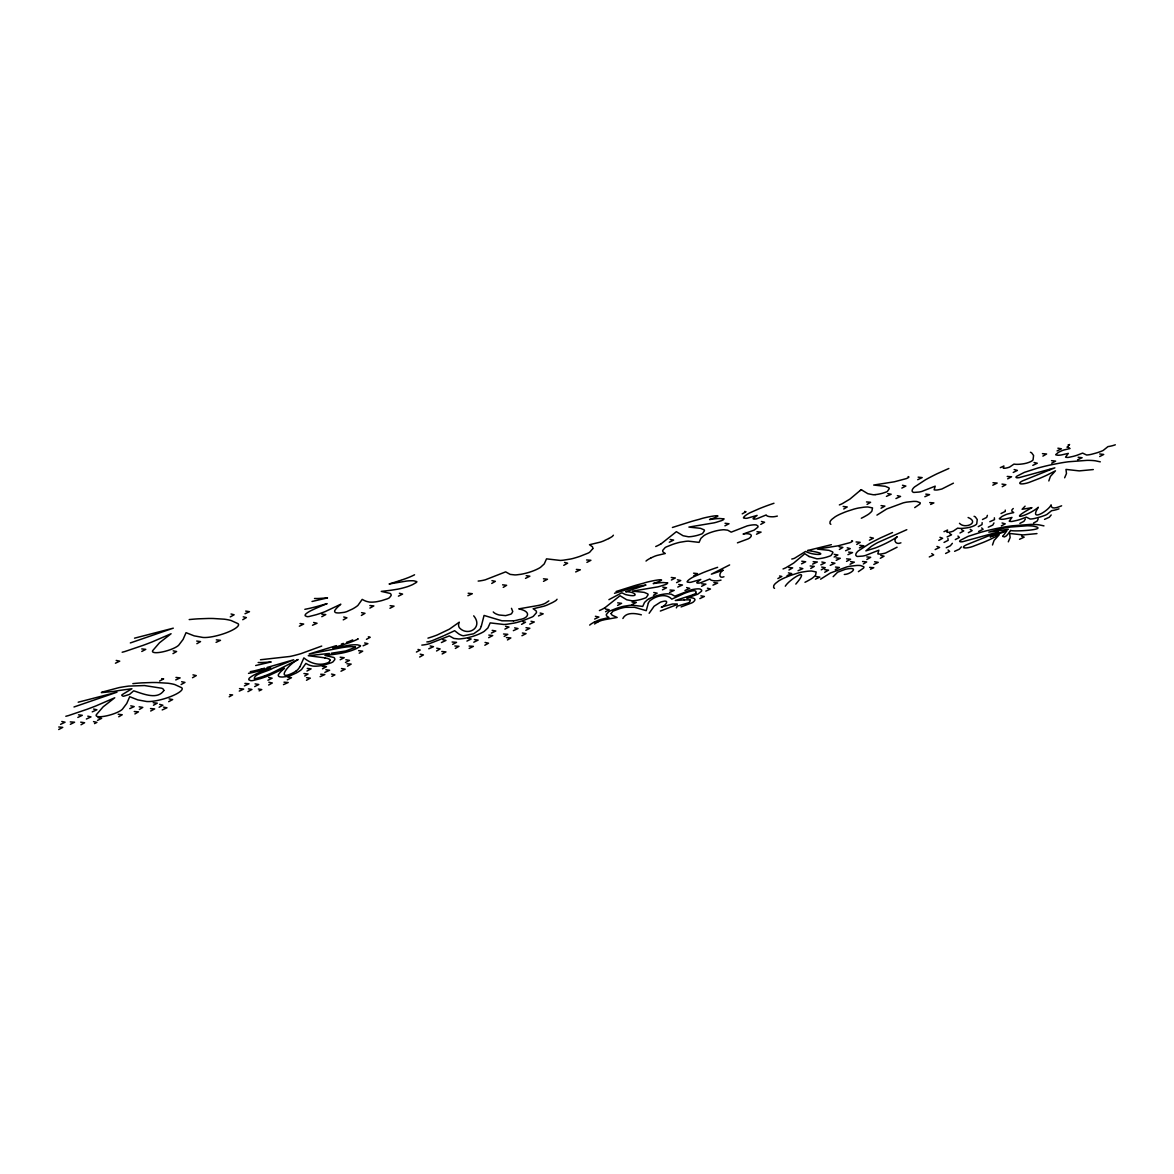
<?xml version="1.0" encoding="UTF-8"?>
<svg xmlns="http://www.w3.org/2000/svg" width="1174" height="1174" viewBox="0 0 1174 1174"><rect width="100%" height="100%" fill="white"/><g stroke="black" fill="none" stroke-linecap="round" stroke-linejoin="round"><path stroke-width="1.5" d="M1005.267 510.103L1005.252 511.438L1001.011 513.537M611.228 613.444L612.96 611.155L619.945 608.543A10.595 2.524 -16.4 0 1 624.817 607.398L624.994 607.413A21.88 5.224 -16.4 0 1 625.669 607.31L634.547 607.296L646.243 610.671L648.327 603.098M982.139 522.665L982.036 524.602L978.25 526.656M592.782 548.654L589.686 552.235A11.373 2.715 -16.4 0 1 588.071 553.13L579.956 556.344A33.826 8.071 -16.4 0 1 576.17 557.562L573.44 558.354A14.514 3.463 -16.4 0 1 570.755 559L563.447 560.174A28.249 6.736 -16.4 0 1 560.336 560.438L546.526 558.853L544.222 563.946L540.568 567.291A18.373 4.388 -16.4 0 1 538.602 568.465L537.897 568.832A16.627 3.962 -16.4 0 1 520.874 574.306L516.824 574.82A23.862 5.694 -16.4 0 1 514.946 574.922L510.191 574.394L505.656 571.87L485.346 579.795A11.755 2.803 -16.4 0 1 482.25 580.499L480.504 580.792A17.375 4.138 -16.4 0 1 478.156 581.071M820.597 579.178L830.429 572.985L846.85 566.925A14.616 3.493 -16.4 0 1 850.387 566.162L857.02 565.442A26.444 6.31 -16.4 0 1 860.601 565.56L863.829 566.793A14.22 3.39 -16.4 0 1 863.462 568.157L858.37 571.665M876.934 515.122L886.766 508.944L903.188 502.883A14.616 3.493 -16.4 0 1 906.724 502.12L913.357 501.401A26.444 6.31 -16.4 0 1 916.938 501.518L920.167 502.751A14.22 3.39 -16.4 0 1 919.8 504.116L914.707 507.623M481.296 626.256L484.055 615.44L501.988 620.811L513.522 620.841M987.393 515.357L986.688 517.426L982.491 519.51M622.88 618.493C626.182 611.859 635.442 613.283 641.356 614.824M1038.183 518.835L1037.229 521.007L1033.531 523.061M649.149 613.268L654.123 606.239L660.419 602.189A4.27 1.013 -16.4 0 1 662.958 601.44C670.251 599.371 665.174 606.239 661.27 607.149L672.364 604.023L677.207 603.979A6.839 1.629 -16.4 0 1 677.163 604.551L660.331 611.052M993.967 522.944L992.808 525.072L988.273 527.199M833.144 576.683L837.634 572.208L845.207 569.346A9.04 2.157 -16.4 0 1 848.553 568.73C859.148 567.203 850.196 574.468 844.297 574.453M299.854 666.949L303.89 657.895C310.802 663.765 320.414 666.289 328.823 662.327M1064.642 477.789L1066.476 473.518L1065.977 469.409L1079.258 470.891L1093.302 469.556M1025.372 519.04L1023.904 521.344L1019.868 523.384M676.356 607.883L677.207 606.195L688.874 602.688M737.433 542.843L747.911 538.954A6.736 1.614 -16.4 0 0 749.716 537.927C754.941 533.7 746.048 533.113 743.083 534.067L754.075 530.149L757.788 527.258A20.501 4.887 -16.4 0 0 757.934 526.011L756.379 524.983A12.312 2.935 -16.4 0 0 752.813 524.91L752.24 524.969A13.868 3.302 -16.4 0 0 750.318 525.233L749.599 525.365A9.245 2.201 -16.4 0 0 747.178 525.908L731.197 532.145L727.631 530.164L723.903 529.738A18.755 4.476 -16.4 0 0 722.421 529.826L720.337 530.061A13.193 3.14 -16.4 0 0 705.794 534.522A14.367 3.434 -16.4 0 0 703.754 535.74L700.878 538.367L699.073 542.373L688.213 541.126A22.218 5.298 -16.4 0 0 685.763 541.331L680.025 542.256A11.417 2.73 -16.4 0 0 677.912 542.77L675.769 543.386A26.591 6.34 -16.4 0 0 672.79 544.34L666.406 546.879A8.937 2.128 -16.4 0 0 665.144 547.583L662.708 550.401A33.268 7.939 -16.4 0 0 663.193 552.103L665.276 553.497L656.824 555.507A10.977 2.612 -16.4 0 0 654.182 556.461L650.734 558.032M1008.305 541.83L1010.139 537.56L1009.64 533.466L1022.921 534.933L1036.965 533.598M681.067 606.929L691.574 602.996A6.736 1.614 -16.4 0 0 693.379 601.968C698.603 597.742 689.71 597.155 686.746 598.109L697.738 594.191L701.45 591.3A20.501 4.887 -16.4 0 0 701.597 590.052L700.042 589.025A12.312 2.935 -16.4 0 0 696.476 588.952L695.903 589.01A13.868 3.302 -16.4 0 0 693.981 589.275L693.262 589.407A9.245 2.201 -16.4 0 0 690.84 589.95L674.859 596.187L671.293 594.205L667.566 593.78A18.755 4.476 -16.4 0 0 666.084 593.868L664 594.103A13.193 3.14 -16.4 0 0 649.457 598.579M795.811 584.094C811.953 565.237 789.266 579.413 785.303 586.193M952.378 543.327L950.368 545.749L946.229 547.788M1051.2 514.975L1049.307 517.235L1044.522 519.378M961.345 546.893L959.319 549.197L954.609 551.31M548.845 600.883L545.616 603.084A8.746 2.084 -16.4 0 1 543.606 604.008L542.872 604.272A6.34 1.512 -16.4 0 1 540.935 604.859L539.38 605.226A19.415 4.637 -16.4 0 1 536.357 605.813L518.776 608.866C532.145 611.566 528.608 618.551 519.025 619.623A10.625 2.539 -16.4 0 1 513.478 620.87M557.063 599.254L556.006 600.457A27.017 6.442 -16.4 0 1 552.396 602.585L547.275 604.977A13.956 3.331 -16.4 0 1 543.914 606.195L533.172 608.763L536.004 610.759A41.75 9.964 -16.4 0 1 536.445 612.696L533.348 616.277A11.373 2.715 -16.4 0 1 531.734 617.172L523.619 620.4A33.826 8.071 -16.4 0 1 519.833 621.604L517.103 622.396A14.514 3.463 -16.4 0 1 514.417 623.042L507.109 624.216A28.249 6.736 -16.4 0 1 503.998 624.495L490.189 622.895L487.885 627.987L484.231 631.348A18.373 4.388 -16.4 0 1 482.265 632.507L481.56 632.874A16.627 3.962 -16.4 0 1 464.537 638.348L460.487 638.861A23.862 5.694 -16.4 0 1 458.608 638.979L453.854 638.436L449.319 635.912L429.009 643.836A11.755 2.803 -16.4 0 1 425.913 644.541L424.166 644.834A17.375 4.138 -16.4 0 1 421.818 645.113M613.4 535.212L612.344 536.415A27.017 6.442 -16.4 0 1 608.734 538.543M329.263 662.004L329.909 660.346M646.023 561.055L646.698 560.468A20.207 4.813 -16.4 0 1 650.763 558.032M589.686 625.096L590.361 624.524A20.207 4.813 -16.4 0 1 594.426 622.073M689.255 602.409L690.121 601.044A18.314 4.373 -16.4 0 0 690.268 600.662M1069.587 444.476L1068.369 445.724A22.511 5.371 -16.4 0 0 1068.707 447.617L1070.028 448.527L1063.923 449.98A7.939 1.893 -16.4 0 0 1062 450.669L1059.506 451.814A17.977 4.285 -16.4 0 0 1058.317 452.445L1055.734 454.573A5.606 1.335 -16.4 0 0 1055.837 454.866L1057.877 455.263A12.136 2.891 -16.4 0 0 1059.564 455.174A10.889 2.597 -16.4 0 0 1061.648 454.896L1068.311 453.384L1065.566 457.097A6.648 1.585 -16.4 0 0 1066.124 457.332L1067.606 457.449A5.459 1.306 -16.4 0 0 1068.78 457.332L1073.359 456.334A14.205 3.39 -16.4 0 0 1077.072 455.233L1082.633 453.105L1086.493 454.969A7.235 1.732 -16.4 0 0 1087.755 454.925L1088.181 454.881A10.463 2.495 -16.4 0 0 1091.438 454.309L1095.958 453.091A30.773 7.338 -16.4 0 0 1097.998 452.46L1100.977 451.403A9.465 2.26 -16.4 0 0 1103.222 450.42L1107.963 446.604A9.48 2.26 -16.4 0 0 1115.315 444.799M355.443 647.329L345.743 650.968L331.244 653.243M695.668 593.501C698.853 587.264 683.752 593.354 680.832 595.013A68.562 16.348 -16.4 0 0 679.658 595.541L671.822 599.151C665.878 592.826 655.386 596.025 649.56 601.073A53.931 12.87 -16.4 0 0 648.356 603.084M594.587 623.996L594.969 623.702A13.384 3.199 -16.4 0 1 596.187 622.924L597.801 622.044M695.742 593.442L695.815 593.369A5.43 1.291 -16.4 0 1 692.909 594.719M1013.25 508.518L1012.032 509.765A22.511 5.371 -16.4 0 0 1012.37 511.659L1013.69 512.568L1007.586 514.021A7.939 1.893 -16.4 0 0 1005.663 514.711L1003.168 515.856A17.977 4.285 -16.4 0 0 1001.98 516.501L999.426 518.512A5.606 1.335 -16.4 0 0 999.5 518.908L1001.539 519.304A12.136 2.891 -16.4 0 0 1003.227 519.216A10.889 2.597 -16.4 0 0 1005.311 518.937L1011.973 517.441L1009.229 521.139A6.648 1.585 -16.4 0 0 1009.787 521.388L1011.269 521.491A5.459 1.306 -16.4 0 0 1012.443 521.373L1017.022 520.375A14.205 3.39 -16.4 0 0 1020.734 519.275L1026.296 517.147L1030.156 519.025A7.235 1.732 -16.4 0 0 1031.418 518.967L1031.843 518.923A10.463 2.495 -16.4 0 0 1035.101 518.35L1039.621 517.132A30.773 7.338 -16.4 0 0 1041.661 516.501L1044.64 515.459A9.465 2.26 -16.4 0 0 1046.885 514.461L1051.625 510.661A9.48 2.26 -16.4 0 0 1058.977 508.841M295.907 671.102L295.041 671.689A23.377 5.577 -16.4 0 1 294.028 672.335C275.582 682.182 286.735 665.262 298.123 659.509L275.23 671.249A37.509 8.952 -16.4 0 1 264.649 675.901M1025.093 506.155L1022.099 509.281L1031.961 507.682C1005.105 522.239 1028.644 515.768 1038.3 507.256C1028.248 523.046 1048.896 510.631 1051.097 504.835C1050.803 510.617 1058.801 506.874 1061.619 505.803M139.339 709.492L142.773 707.408L139.134 706.807M304.712 676.019L308.058 673.993L303.949 673.524M503.235 587.367L506.625 585.312L502.604 584.828M661.256 543.709L676.371 531.69L683.077 535.74L688.434 536.782A14.91 3.551 -16.4 0 0 689.71 536.723A13.677 3.258 -16.4 0 0 697.943 535.212L701.421 534.053A4.358 1.042 -16.4 0 0 702.566 533.495L704.444 530.751A37.509 8.952 -16.4 0 0 704.151 529.87L700.511 528.329L688.903 527.082L714.071 522.841A20.134 4.799 -16.4 0 0 716.433 522.239L721.408 520.669A5.973 1.423 -16.4 0 0 722.582 520.155A6.692 1.6 -16.4 0 0 723.272 519.803L724.094 518.879L719.603 518.512A40.386 9.627 -16.4 0 0 715.392 518.776L709.551 519.554C730.976 512.363 704.958 517.132 699.983 519.128A93.26 22.247 -16.4 0 0 691.369 521.476L672.409 527.478M604.918 607.75L620.033 595.732L626.74 599.782L632.096 600.824A14.91 3.551 -16.4 0 0 633.373 600.765A13.677 3.258 -16.4 0 0 641.606 599.254L645.084 598.094A4.358 1.042 -16.4 0 0 646.228 597.537L648.107 594.792A37.509 8.952 -16.4 0 0 647.813 593.912L644.174 592.371L632.566 591.124L657.734 586.897A20.134 4.799 -16.4 0 0 660.096 586.281L665.071 584.711A5.973 1.423 -16.4 0 0 666.245 584.212A6.692 1.6 -16.4 0 0 666.935 583.845L667.757 582.92L663.266 582.553A40.386 9.627 -16.4 0 0 659.054 582.818L653.214 583.595C674.683 576.346 648.62 581.189 643.646 583.17A93.26 22.247 -16.4 0 0 635.031 585.518L616.071 591.52M863.33 563.975L866.661 561.95L862.552 561.48M856.756 544.428L860.204 542.344L856.081 541.948M507.447 639.962L510.837 637.937L506.42 637.585M867.072 504.409L870.594 502.311L866.515 501.929M810.735 568.465L814.257 566.367L810.177 565.971M134.893 713.953L138.459 711.84L134.262 711.517M455.351 648.43L458.961 646.302L454.808 645.979M242.739 619.725L246.364 617.583L243.238 616.834M118.735 716.786L122.228 714.746L118.178 714.247M504.189 636.44L507.784 634.327L503.543 634.004M843.739 509.002L847.232 506.948L843.181 506.464M839.366 549.476L842.859 547.422L839.161 546.791M172.974 653.625L176.599 651.511L173.194 650.836M361.357 615.455L364.982 613.327L361.563 612.652M359.215 653.199L362.693 651.174L358.613 650.675M491.73 583.449L495.355 581.335L491.95 580.66M783.029 568.964A13.853 3.302 -16.4 0 0 785.89 567.746L793.639 563.094L804.821 553.717L809.106 556.535M347.548 666.186L351.158 664.102L346.873 663.765M436.552 650.983L440.133 648.914L436.743 648.18M693.775 575.744L697.473 573.602L693.57 573.176M788.943 570.021L792.655 567.878L788.752 567.453M1042.894 456.114L1046.592 453.986L1042.439 453.648M605.549 611.757L609.115 609.702L605.476 609.042M653.448 595.306L657.147 593.178L653.771 592.503M196.865 643.69L200.519 641.606L196.718 641.048M81.006 724.769L84.601 722.729L80.698 722.157M1002.244 486.726L1005.854 484.671L1001.994 484.099M192.521 677.721L196.263 675.608L192.991 674.859M343.248 619.872L346.917 617.817L343.733 616.981M419.661 657.029L423.418 654.916L420.189 654.167M834.142 557.063L837.898 554.935L834.2 554.377M866.852 559.484L870.682 557.312L866.794 556.902M880.309 558.296L884.051 556.197L880.779 555.434M229.194 696.798L232.599 694.905L229.766 694.656M268.626 685.029L272.309 682.975L268.831 682.241M484.833 645.245L488.516 643.191L485.053 642.457M938.804 540.407L942.619 538.279L939.934 537.31M230.251 616.922L234.11 614.78L231.029 613.987M181.104 684.545L184.964 682.417L181.632 681.727M414.554 574.776L414.099 575.025A25.212 6.017 -16.4 0 1 403.871 579.237L402.374 579.765M358.217 638.817L357.512 639.199M563.755 565.34L567.629 563.197L564.547 562.419M760.767 524.382L764.582 522.269L761.442 521.461M306.473 680.274L310.318 678.146L306.517 677.647M881.043 508.239L884.888 506.111L881.072 505.612M824.706 572.281L828.551 570.153L824.735 569.654M369.898 608.088L373.831 605.931L369.869 605.535M442.158 653.977L445.944 651.893L441.776 651.482M742.232 513.845L746.004 511.776L744.595 511.424M959.98 532.981L963.781 530.912L961.521 529.723M153.456 705.236L157.257 703.167L153.163 702.712M968.345 532.717L972.145 530.633L970.223 529.342M159.121 707.262L162.878 705.222L159.649 704.356M247.934 691.633L251.926 689.476L248.448 688.874M366.449 639.331L370.206 637.291L368.328 636.792M416.418 652.069L420.175 650.029L418.003 649.442M521.564 624.348L525.512 622.235L522.988 621.736M150.683 711.018L154.675 708.905L150.492 708.553M322.483 668.828L326.489 666.7L322.307 666.362M777.878 578.562L781.825 576.463L779.536 575.979M58.7 729.524L62.75 727.381L58.759 726.985M846.527 561.392L850.578 559.25L846.586 558.853M159.591 681.037L163.656 678.895L161.674 678.645M168.674 701.67L172.651 699.572L169.129 698.897M586.912 562.39L590.904 560.292L586.589 559.969M452.636 644.409L456.539 642.354L452.122 642.017M821.242 569.83L825.234 567.717L821.712 567.057M1007.659 478.845L1011.577 476.776L1007.204 476.439M955.298 539.6L959.393 537.443L957.955 536.063M1001.334 525.893L1005.238 523.839L1002.068 522.973M141.775 651.467L145.767 649.369L141.761 648.914M321.793 616.688L325.785 614.589L321.779 614.134M306.957 671.029L311.095 668.857L307.236 668.432M608.748 538.543L603.612 540.935A13.956 3.331 -16.4 0 1 600.252 542.139L589.509 544.721L592.342 546.717A41.75 9.964 -16.4 0 1 592.782 548.64M543.489 581.35L547.48 579.252L543.459 578.797M835.272 569.654L839.395 567.497L835.506 567.057M1051.684 463.187L1055.617 461.118L1051.537 460.648M389.959 608.279L394.038 606.151L390.12 605.681M488.663 637.687L492.713 635.574L488.824 635.075M617.583 605.432L621.604 603.333L617.685 602.834M1099.7 456.539L1103.707 454.455L1099.7 453.971M345.464 662.474L349.5 660.39L345.86 659.744M671.396 580.015L675.358 577.975L671.264 577.476M525.835 630.321L529.841 628.266L526.011 627.679M340.167 659.759L344.202 657.704L340.167 657.205M724.916 525.835L729.01 523.751L725.033 523.266M1066.931 447.162L1068.149 446.546M945.598 553.482L949.634 551.413L948.064 549.975M254.685 686.599L258.779 684.515L255.096 683.899M521.946 635.721L526.055 633.637L522.386 633.006M662.459 589.847L666.553 587.778L662.855 587.147M944.028 542.417L948.137 540.333L947.932 538.499M94.522 723.595L96.899 722.392L93.509 721.599M331.86 676.385L334.883 674.859L331.508 674.052M594.396 622.073L597.845 620.503A10.977 2.612 -16.4 0 1 600.486 619.549L608.939 617.539L606.855 616.145A33.268 7.939 -16.4 0 1 606.356 614.442L608.807 611.625A8.937 2.128 -16.4 0 1 610.069 610.92L616.453 608.381A26.591 6.34 -16.4 0 1 619.432 607.428L621.574 606.811A11.417 2.73 -16.4 0 1 623.688 606.298L629.425 605.373A22.218 5.298 -16.4 0 1 631.876 605.168L642.736 606.415L644.541 602.423L647.417 599.782A14.367 3.434 -16.4 0 1 649.516 598.579M901.823 488.091L905.858 486.051L902.483 485.258M869.376 540.201L873.412 538.162L870.037 537.354M97.486 720.41L101.639 718.327L98.044 717.681M287.307 679.834L291.475 677.736L287.879 677.09M836.181 560.35L840.291 558.281L836.064 557.885M299.341 626.212L303.684 624.04L300.016 623.526M525.497 578.371L529.856 576.199L526.187 575.686M504.893 629.103L508.988 627.048L505.554 626.285M701.597 586.31L705.912 584.153L701.773 583.83M801.519 563.828L805.672 561.759L801.769 561.216M1048.925 469.982L1050.055 469.424M466.929 641.092L471.126 639.008L467.824 638.23M676.562 582.627L680.744 580.543L677.413 579.78M70.352 724.314L74.578 722.215L70.279 721.893M398.412 596.157L402.579 594.088L399.38 593.252M267.921 680.274L272.119 678.19L268.641 677.486M340.974 671.235L345.171 669.151L341.487 668.534M469.145 648.459L473.386 646.36L469.116 646.038M632.126 604.522L636.337 602.438L632.038 602.101M1013.235 472.447L1017.374 470.407L1014.16 469.556M992.808 485.214L997.152 483.057L992.999 482.734M669.268 542.241L673.641 540.084L670.178 539.468M1057.084 450.933L1061.413 448.806L1057.891 448.189M473.782 642.207L478.141 640.094L474.384 639.551M820.846 564.855L825.161 562.757L821.859 562.008M1032.812 465.388L1037.258 463.231L1034.074 462.512M850.064 564.239L854.349 562.17L850.534 561.598M77.836 717.446L82.297 715.304L78.497 714.834M978.602 531.47L983.108 529.298L981.684 527.933M930.644 504.453L933.873 502.898L929.735 502.589M870.521 569.243L873.764 567.702L869.626 567.38M935.179 549.549L939.582 547.451L936.969 546.438M529.768 624.128L534.287 621.985L531.015 621.281M115.434 663.207L119.719 661.167L116.197 660.434M594.631 619.065L598.916 617.04L595.379 616.291M60.564 724.343L65.054 722.215L61.796 721.482M259.116 690.855L261.773 689.593L258.324 688.991M699.851 598.593L704.385 596.451L700.907 595.834M491.363 633.065L495.795 630.996L492.17 630.365M917.716 479.682L922.162 477.598L918.127 477.143M859.412 547.862L863.844 545.778L859.808 545.338M873.808 564.445L878.225 562.361L874.571 561.744M947.095 536.9L951.556 534.816L949.663 533.524M86.377 719.031L90.985 716.903L87.786 716.155M244.383 685.909L248.991 683.767L244.926 683.415M352.714 639.903L349.5 641.268A16.876 4.021 -16.4 0 1 348.707 641.562L346.462 642.354M444.3 635.501L454.646 630.717L458.579 633.755A125.75 29.996 -16.4 0 0 459.577 634.4L461.587 635.339A31.419 7.499 -16.4 0 0 462.042 635.472A16.568 3.948 -16.4 0 0 463.569 635.75L473.724 633.755L479.784 629.44A99.012 23.612 -16.4 0 0 481.237 626.27M895.953 498.554L900.561 496.426L897.376 495.677M1019.531 539.292L1024.154 537.149L1021.644 536.151M441.395 642.545L445.959 640.432L442.715 639.683M216.075 642.354L220.492 640.329L216.324 639.859M175.733 679.922L180.136 677.897L175.968 677.427M129.756 708.641L134.188 706.601L130.769 705.838M239.261 691.09L243.678 689.079L239.496 688.61M467.898 595.732L472.315 593.706L468.162 593.237M575.671 571.943L580.352 569.786L576.346 569.419M756.482 534.214L761.075 532.115L756.981 531.734M929.294 556.946L933.697 554.92L931.745 553.585M443.288 635.97L432.986 640.329A18.373 4.388 -16.4 0 1 431.944 640.711L431.357 640.916A10.14 2.421 -16.4 0 1 430.755 641.121L430.242 641.283A3.669 0.88 -16.4 0 1 428.936 641.635M244.999 613.738L249.475 611.698L245.704 611.082M815.402 579.164L819.848 577.138L816.047 576.507M1077.585 459.797L1082.12 457.728L1078.128 457.244M538.47 615.954L543.18 613.826L540.143 613.033M162.203 709.932L166.957 707.79L163.553 707.159M886.414 496.382L891.169 494.239L887.779 493.608M787.035 575.686L791.731 573.572L788.429 572.868M92.232 711.87L96.899 709.771L93.582 709.052M363.133 645.803L367.888 643.66L364.644 642.956M283.477 684.618L288.188 682.505L284.005 682.182M320.106 676.679L324.846 674.536L320.707 674.228M428.774 648.782L433.485 646.669L430.183 645.949M513.346 630.658L518.013 628.56L514.638 627.87M669.518 592.474L674.199 590.361L669.987 590.038M705.794 591.109L710.475 589.01L707.408 588.189M812.613 564.122L817.339 561.994L813.171 561.686M845.588 550.738L850.269 548.64L847.217 547.818M830.253 565.34L834.934 563.241L831.603 562.522M684.97 590.493L689.696 588.379L686.629 587.572M847.921 554.671L852.544 552.602L848.611 552.103M798.056 570.74L802.811 568.627L799.758 567.834M324.875 672.364L329.615 670.266L325.873 669.738M677.765 587.088L682.49 584.99L678.719 584.461M712.956 585.136L717.681 583.052L713.88 582.539M924.848 496.719L929.588 494.636L925.802 494.122M312.489 625.258L317.039 623.262L313.619 622.469M860.16 490.541L861.54 489.94M989.829 521.711L994.495 519.642L994.349 517.807M729.626 564.929L711.356 574.174L723.228 570.168C719.192 571.943 718.077 579.178 723.962 576.757M321.72 646.067L301.043 653.625A34.721 8.277 -16.4 0 1 290.007 656.457L260.467 659.759M948.856 468.485L937.175 473.709A106.687 25.446 -16.4 0 0 925.538 479.755L914.531 486.946A32.3 7.704 -16.4 0 0 912.139 490.967A39.08 9.319 -16.4 0 0 912.286 491.495L913.196 492.288A8.203 1.952 -16.4 0 0 914.032 492.42L919.051 492.038A9.363 2.231 -16.4 0 0 921.869 491.422L935.194 486.168L934.137 489.778A7.528 1.79 -16.4 0 0 934.812 489.969L935.942 490.042A7.088 1.688 -16.4 0 0 938.085 489.837L940.315 489.382A12.606 3.008 -16.4 0 0 941.9 488.986L953.42 483.16M892.519 532.526L880.838 537.751A106.687 25.446 -16.4 0 0 869.2 543.797L858.194 550.988A32.3 7.704 -16.4 0 0 855.802 555.009A39.08 9.319 -16.4 0 0 855.949 555.537L856.859 556.329A8.203 1.952 -16.4 0 0 857.695 556.461L862.714 556.08A9.363 2.231 -16.4 0 0 865.531 555.463L878.856 550.21L877.8 553.834A7.528 1.79 -16.4 0 0 878.475 554.025L879.605 554.084A7.088 1.688 -16.4 0 0 881.747 553.879L883.978 553.424A12.606 3.008 -16.4 0 0 885.563 553.027L897.083 547.201M906.798 529.694L877.712 542.579A46.358 11.05 -16.4 0 0 874.469 544.413L873.588 544.941A102.358 24.419 -16.4 0 0 871.328 546.365L865.854 550.885L875.437 547.935A50.599 12.078 -16.4 0 0 897.23 536.665C892.445 540.157 895.967 545.191 900.928 542.828M130.329 642.941L173.297 628.163L134.526 638.172M73.991 706.983L116.96 692.205L78.188 702.213M264.429 675.931L263.035 676.429A23.377 5.577 -16.4 0 1 261.362 677.002L254.861 678.821M401.596 580.015L398.778 580.954M343.395 643.396L341.385 644.056M397.986 581.203L396.357 581.732M395.491 582.011L389.093 583.992L406.864 581.013A27.237 6.501 -16.4 0 1 409.007 580.837A34.163 8.145 -16.4 0 1 410.665 580.763A30.906 7.367 -16.4 0 1 413.894 580.822L416.785 581.614A6.354 1.512 -16.4 0 1 416.432 582.407L412.837 584.491A19.929 4.755 -16.4 0 1 410.827 585.386L408.904 586.149A11.711 2.788 -16.4 0 1 406.483 586.971L403.9 587.719A23.818 5.679 -16.4 0 1 400.495 588.585L399.835 588.732A19.782 4.725 -16.4 0 1 397.384 589.231L392.85 589.964A94.243 22.482 -16.4 0 1 386.319 590.83L381.271 591.388L390.062 593.398A27.237 6.501 -16.4 0 1 390.678 593.897A34.163 8.145 -16.4 0 1 390.986 594.382A30.906 7.367 -16.4 0 1 391.103 595.6L389.342 597.801A6.354 1.512 -16.4 0 1 387.347 598.813L381.858 600.574A19.929 4.755 -16.4 0 1 379.496 601.147L377.441 601.572A11.711 2.788 -16.4 0 1 375.181 601.924L373.127 602.101A23.818 5.679 -16.4 0 1 370.72 602.13L370.294 602.115A19.782 4.725 -16.4 0 1 368.856 601.968L366.655 601.426A94.243 22.482 -16.4 0 1 364.013 600.354L362.208 599.386L357.909 605.417A27.237 6.501 -16.4 0 1 356.691 606.371A34.163 8.145 -16.4 0 1 355.531 607.178A30.906 7.367 -16.4 0 1 352.479 609.013L346.888 611.566A6.354 1.512 -16.4 0 1 344.187 612.344L339.359 612.945A19.929 4.755 -16.4 0 1 337.745 612.945L336.527 612.828A11.711 2.788 -16.4 0 1 335.5 612.534L335.03 612.182A23.818 5.679 -16.4 0 1 334.634 611.228L334.649 611.067A19.782 4.725 -16.4 0 1 334.883 610.348L336.072 608.778A94.243 22.482 -16.4 0 1 338.523 606.268L340.827 604.214L325.447 611.463A27.237 6.501 -16.4 0 1 322.982 612.417A34.163 8.145 -16.4 0 1 320.869 613.18A30.906 7.367 -16.4 0 1 316.085 614.75L309.276 616.482A6.354 1.512 -16.4 0 1 307.118 616.644L305.24 615.807A19.929 4.755 -16.4 0 1 305.137 615.22L305.313 614.633A11.711 2.788 -16.4 0 1 305.988 613.826L307.162 612.901A23.818 5.679 -16.4 0 1 309.144 611.639L309.569 611.39A19.782 4.725 -16.4 0 1 311.389 610.436L315.38 608.572A94.243 22.482 -16.4 0 1 321.808 605.813L327.12 603.627L316.32 606.664A38.669 9.231 -16.4 0 1 304.844 609.321M336.41 645.627L309.188 653.991L338.846 648.209A37.509 8.952 -16.4 0 1 349.955 646.625L351.026 646.654A23.377 5.577 -16.4 0 1 352.229 646.639L355.458 647.021M614.516 593.281L638.025 586.252L645.979 585.048L625.683 591.74C636 591.505 639.39 597.522 628.046 595.115A112.939 26.943 -16.4 0 1 625.287 594.47L621.824 592.782L608.91 599.665M427.952 638.142L430.388 637.394A29.423 7.015 -16.4 0 0 437.3 634.943L449.422 629.147L459.269 622.176L458.917 623.086A81.534 19.444 -16.4 0 0 459.533 627.929C467.956 636.851 483.512 627.488 473.709 615.836M266.968 667.507L293.661 659.788L272.999 668.182C268.024 671.455 253.716 673.7 254.318 678.807M264.649 668.153L263.475 668.49M263.005 668.608L261.288 669.092M831.368 544.692L807.551 550.533C833.07 554.128 815.548 556.667 805.584 551.442L794.505 558.281A3.816 0.91 -16.4 0 1 792.802 558.795L791.775 559.029M261.112 669.136L255.448 670.574A31.903 7.602 -16.4 0 1 252.894 671.146L250.267 671.66M312.02 601.484L327.517 597.904L319.123 598.461A49.924 11.901 -16.4 0 1 316.422 598.52L314.5 598.491M255.683 665.526L271.179 661.945L262.785 662.503A49.924 11.901 -16.4 0 1 260.085 662.562L258.163 662.532M329.454 653.434L308.263 655.708L324.978 657.851M684.354 599.899L675.314 600.501L688.008 596.421A41.339 9.862 -16.4 0 0 692.939 594.748M1068.208 444.741L1069.088 444.858M908.148 476.585L908.955 477.026L908.045 477.789A6.721 1.6 -16.4 0 1 907.619 478.009A5.973 1.423 -16.4 0 1 906.211 478.64L894.324 481.795L873.691 485.053L885.299 486.3L888.938 487.841A37.509 8.952 -16.4 0 1 889.232 488.722L887.353 491.466A4.358 1.042 -16.4 0 1 886.209 492.023L882.731 493.183A13.677 3.258 -16.4 0 1 875.173 494.636M851.81 540.627L852.618 541.082L851.708 541.83A6.721 1.6 -16.4 0 1 851.282 542.05A5.973 1.423 -16.4 0 1 849.873 542.682L837.987 545.837L817.353 549.094L828.961 550.342L832.601 551.883A37.509 8.952 -16.4 0 1 832.894 552.763L831.016 555.507A4.358 1.042 -16.4 0 1 829.871 556.065L826.393 557.224A13.677 3.258 -16.4 0 1 818.836 558.677A14.91 3.551 -16.4 0 1 816.884 558.809L809.018 556.476M1100.302 461.837L1095.327 460.795A68.855 16.421 -16.4 0 0 1087.065 460.355L1068.413 461.778A65.098 15.526 -16.4 0 0 1060.914 462.923L1053.078 464.405A60.887 14.528 -16.4 0 0 1044.024 466.445L1041.529 467.076A81.842 19.518 -16.4 0 0 1037.508 468.132L1024.33 472.374L1016.801 476.248A5.797 1.379 -16.4 0 0 1019.017 477.671L1054.854 467.854L1022.73 480.797A7.748 1.849 -16.4 0 0 1020.441 483.791A7.748 1.849 -16.4 0 0 1029.011 482.455L1039.709 478.332A71.966 17.17 -16.4 0 0 1046.929 475.132L1055.47 470.818L1050.392 476.424L1048.822 480.944M1043.965 525.879L1038.99 524.837A68.855 16.421 -16.4 0 0 1030.728 524.396L1012.076 525.835A65.098 15.526 -16.4 0 0 1004.577 526.965L996.741 528.447A60.887 14.528 -16.4 0 0 987.686 530.501L985.191 531.118A81.842 19.518 -16.4 0 0 981.171 532.189L967.992 536.415L960.464 540.289A5.797 1.379 -16.4 0 0 962.68 541.713L998.516 531.895L966.393 544.839A7.748 1.849 -16.4 0 0 964.103 547.832A7.748 1.849 -16.4 0 0 972.674 546.497L983.372 542.373A71.966 17.17 -16.4 0 0 990.592 539.189L999.133 534.86L994.055 540.466L992.485 544.985M959.481 523.311C965.087 529.474 980.041 522.415 968.11 517.499M329.586 659.583L329.791 659.935A23.377 5.577 -16.4 0 1 329.909 660.346L329.923 660.434M511.482 608.323L512.759 611.522L511.6 613.62A5.386 1.277 -16.4 0 1 510.661 614.207L505.656 615.631L499.199 615A74.637 17.801 -16.4 0 1 493.256 611.933M122.155 652.23A12.327 2.935 -16.4 0 0 125.192 651.423L143.155 645.333A114.861 27.398 -16.4 0 0 152.517 641.767L171.081 633.74L159.503 642.765L152.649 650.689A14.029 3.346 -16.4 0 0 162.775 651.849A14.029 3.346 -16.4 0 0 178.8 645.098L183.085 639.434L186.05 632.669L194.15 635.853L202.823 637.438A20.354 4.857 -16.4 0 0 227.066 632.493A20.354 4.857 -16.4 0 0 237.955 623.629L231.058 620.503A108.918 25.975 -16.4 0 0 224.219 619.182L213.198 618.493A170.802 40.738 -16.4 0 0 208.312 618.463L198.245 618.83A104.427 24.903 -16.4 0 0 189.19 619.578M777.349 516.076A7.602 1.82 -16.4 0 1 772.683 516.795A24.331 5.811 -16.4 0 1 766.182 514.96L756.599 518.864A8.423 2.01 -16.4 0 1 755.66 518.996L754.647 519.084A4.784 1.145 -16.4 0 1 753.503 518.967L753.4 518.923A5.958 1.423 -16.4 0 1 753.194 518.747A5.034 1.203 -16.4 0 1 753.15 518.482L757.113 515.401L747.324 518.189A6.266 1.497 -16.4 0 1 745.739 518.336L743.744 518.042A5.518 1.321 -16.4 0 1 743.494 517.631L743.964 516.898A22.409 5.342 -16.4 0 1 749.834 512.833L759.196 508.709A67.05 15.996 -16.4 0 1 773.959 503.264M661.167 543.723A19.459 4.637 -16.4 0 1 655.723 546.526M861.32 518.233A39.872 9.509 -16.4 0 0 864.137 516.809L867.263 515.034A23.495 5.606 -16.4 0 0 869.244 513.684L870.829 512.29A43.35 10.346 -16.4 0 0 871.915 511.057L872.517 507.916L867.924 506.977A24.243 5.782 -16.4 0 0 863.8 507.212L858.414 508.034A16.759 3.992 -16.4 0 0 854.026 509.09L847.232 511.277A32.432 7.734 -16.4 0 0 844.737 512.202L840.731 513.874A22.761 5.43 -16.4 0 0 835.081 516.853L831.911 519.29A33.459 7.983 -16.4 0 0 830.091 521.652L829.945 523.296A26.474 6.31 -16.4 0 0 830.869 524.294M839.366 504.923A13.853 3.302 -16.4 0 0 842.228 503.705L849.976 499.053L861.158 489.661L867.88 493.711L873.221 494.753A14.91 3.551 -16.4 0 0 875.158 494.65M1000.307 467.634A21.514 5.136 -16.4 0 0 1003.887 465.99L1003.286 468.118A4.447 1.057 -16.4 0 0 1003.682 468.235A5.254 1.247 -16.4 0 0 1004.166 468.279A4.27 1.013 -16.4 0 0 1005.854 468.118L1006.925 467.883A7.44 1.776 -16.4 0 0 1007.85 467.648L1008.539 467.443A3.507 0.836 -16.4 0 0 1009.64 467.047L1013.998 464.097A21.484 5.122 -16.4 0 0 1024.11 463.686A6.721 1.6 -16.4 0 0 1033.061 459.856L1033.59 455.497L1031.638 452.841A41.428 9.876 -16.4 0 0 1030.42 452.254M65.817 716.272A12.327 2.935 -16.4 0 0 68.855 715.465L86.817 709.375A114.861 27.398 -16.4 0 0 96.18 705.809L114.744 697.782L103.165 706.807L96.312 714.731A14.029 3.346 -16.4 0 0 106.438 715.891A14.029 3.346 -16.4 0 0 122.463 709.155L126.748 703.475L129.712 696.71L137.813 699.895L146.486 701.48A20.354 4.857 -16.4 0 0 170.729 696.534A20.354 4.857 -16.4 0 0 181.618 687.671L174.721 684.545A108.918 25.975 -16.4 0 0 167.882 683.224L156.861 682.534A170.802 40.738 -16.4 0 0 151.974 682.52L141.907 682.872A104.427 24.903 -16.4 0 0 132.853 683.635M357.688 639.199A25.212 6.017 -16.4 0 1 347.533 643.279L332.756 648.033L350.527 645.054A27.237 6.501 -16.4 0 1 352.67 644.878A34.163 8.145 -16.4 0 1 354.328 644.805A30.906 7.367 -16.4 0 1 357.556 644.864L360.447 645.656A6.354 1.512 -16.4 0 1 360.095 646.448L356.5 648.532A19.929 4.755 -16.4 0 1 354.489 649.427L352.567 650.191A11.711 2.788 -16.4 0 1 350.145 651.012L347.563 651.761A23.818 5.679 -16.4 0 1 344.158 652.627L343.498 652.773A19.782 4.725 -16.4 0 1 341.047 653.272L336.512 654.006A94.243 22.482 -16.4 0 1 329.982 654.872L324.934 655.444L333.724 657.44A27.237 6.501 -16.4 0 1 334.341 657.939A34.163 8.145 -16.4 0 1 334.649 658.423A30.906 7.367 -16.4 0 1 334.766 659.656L333.005 661.842A6.354 1.512 -16.4 0 1 331.009 662.855L325.521 664.616A19.929 4.755 -16.4 0 1 323.158 665.203L321.104 665.629A11.711 2.788 -16.4 0 1 318.844 665.966L316.789 666.142A23.818 5.679 -16.4 0 1 314.383 666.172L313.957 666.157A19.782 4.725 -16.4 0 1 312.519 666.01L310.318 665.467A94.243 22.482 -16.4 0 1 307.676 664.396L305.871 663.427L301.571 669.459A27.237 6.501 -16.4 0 1 300.353 670.413A34.163 8.145 -16.4 0 1 299.194 671.22A30.906 7.367 -16.4 0 1 296.142 673.054L290.55 675.608A6.354 1.512 -16.4 0 1 287.85 676.385L283.022 676.987A19.929 4.755 -16.4 0 1 281.408 676.987L280.19 676.87A11.711 2.788 -16.4 0 1 279.163 676.576L278.693 676.224A23.818 5.679 -16.4 0 1 278.297 675.285L278.311 675.109A19.782 4.725 -16.4 0 1 278.546 674.39L279.735 672.819A94.243 22.482 -16.4 0 1 282.186 670.325L284.49 668.255L269.11 675.505A27.237 6.501 -16.4 0 1 266.645 676.459A34.163 8.145 -16.4 0 1 264.532 677.222A30.906 7.367 -16.4 0 1 259.748 678.792L252.938 680.524A6.354 1.512 -16.4 0 1 250.781 680.685L248.903 679.849A19.929 4.755 -16.4 0 1 248.8 679.276L248.976 678.675A11.711 2.788 -16.4 0 1 249.651 677.868L250.825 676.958A23.818 5.679 -16.4 0 1 252.806 675.681L253.232 675.432A19.782 4.725 -16.4 0 1 255.052 674.478L259.043 672.614A94.243 22.482 -16.4 0 1 265.471 669.855L270.783 667.668L259.982 670.706A38.669 9.231 -16.4 0 1 248.506 673.362M324.787 657.939A37.509 8.952 -16.4 0 1 329.777 659.509M299.634 667.008A37.509 8.952 -16.4 0 1 296.083 671.073M428.554 641.708A6.017 1.438 -16.4 0 1 428.099 641.782L427.835 641.811A8.526 2.04 -16.4 0 1 426.852 641.929M721.012 580.117A7.602 1.82 -16.4 0 1 716.345 580.837A24.331 5.811 -16.4 0 1 709.844 579.002L700.262 582.906A8.423 2.01 -16.4 0 1 699.322 583.038L698.31 583.126A4.784 1.145 -16.4 0 1 697.165 583.008L697.062 582.964A5.958 1.423 -16.4 0 1 696.857 582.788A5.034 1.203 -16.4 0 1 696.813 582.524L700.775 579.442L690.987 582.245A6.266 1.497 -16.4 0 1 689.402 582.377L687.406 582.084A5.518 1.321 -16.4 0 1 687.157 581.673L687.626 580.939A22.409 5.342 -16.4 0 1 693.496 576.874L702.859 572.751A67.05 15.996 -16.4 0 1 717.622 567.321M604.83 607.765A19.459 4.637 -16.4 0 1 599.386 610.568M597.669 622.044A8.174 1.952 -16.4 0 1 603.935 619.784L603.979 619.843A12.474 2.979 -16.4 0 1 604.845 619.652L617.157 617.465L613.562 615.836A37.568 8.966 -16.4 0 1 611.052 613.488M684.222 599.987A23.157 5.518 -16.4 0 1 690.121 599.958M689.916 600.046A6.897 1.644 -16.4 0 1 690.107 600.163M804.982 582.275A39.872 9.509 -16.4 0 0 807.8 580.851L810.926 579.076A23.495 5.606 -16.4 0 0 812.907 577.725L814.492 576.331A43.35 10.346 -16.4 0 0 815.578 575.099L816.179 571.958L811.586 571.019A24.243 5.782 -16.4 0 0 807.463 571.254L802.077 572.076A16.759 3.992 -16.4 0 0 797.689 573.132L790.894 575.319A32.432 7.734 -16.4 0 0 788.4 576.258L784.393 577.931A22.761 5.43 -16.4 0 0 778.744 580.895L775.574 583.331A33.459 7.983 -16.4 0 0 773.754 585.694L773.607 587.338A26.474 6.31 -16.4 0 0 774.532 588.335M943.969 531.675A21.514 5.136 -16.4 0 0 947.55 530.032L946.948 532.16A4.447 1.057 -16.4 0 0 947.345 532.277A5.254 1.247 -16.4 0 0 947.829 532.321A4.27 1.013 -16.4 0 0 949.517 532.16L950.588 531.925A7.44 1.776 -16.4 0 0 951.512 531.69L952.202 531.499A3.507 0.836 -16.4 0 0 953.303 531.088L957.661 528.139A21.484 5.122 -16.4 0 0 967.772 527.728A6.721 1.6 -16.4 0 0 976.724 523.898L977.252 519.539L975.301 516.883A41.428 9.876 -16.4 0 0 974.082 516.311M163.832 690.517C157.404 700.394 142.45 693.541 133.66 690.826L129.536 694.421L123.813 696.167A3.155 0.748 -16.4 0 1 123.05 696.211L121.817 695.434A11.05 2.642 -16.4 0 1 122.023 694.759L131.928 688.742L120.673 690.283A110.987 26.474 -16.4 0 0 113.922 691.383L101.36 692.645A3.434 0.822 -16.4 0 1 101.962 692.146L119.205 687.582A68.958 16.451 -16.4 0 1 128.729 686.086L144.49 685.557L161.66 688.228A31.551 7.528 -16.4 0 1 163.582 689.608L163.832 690.517M1002.728 536.371C1005.399 539.013 1009.185 532.306 1010.638 530.34C1011.606 531.969 1051.478 529.723 1033.164 526.099A73.566 17.551 -16.4 0 0 1027.235 525.776L1010.741 527.038A71.937 17.155 -16.4 0 0 1002.156 528.461L988.772 532.13L1008.305 529.269L990.166 536.87L1006.793 530.942L1002.728 536.371"/></g></svg>
